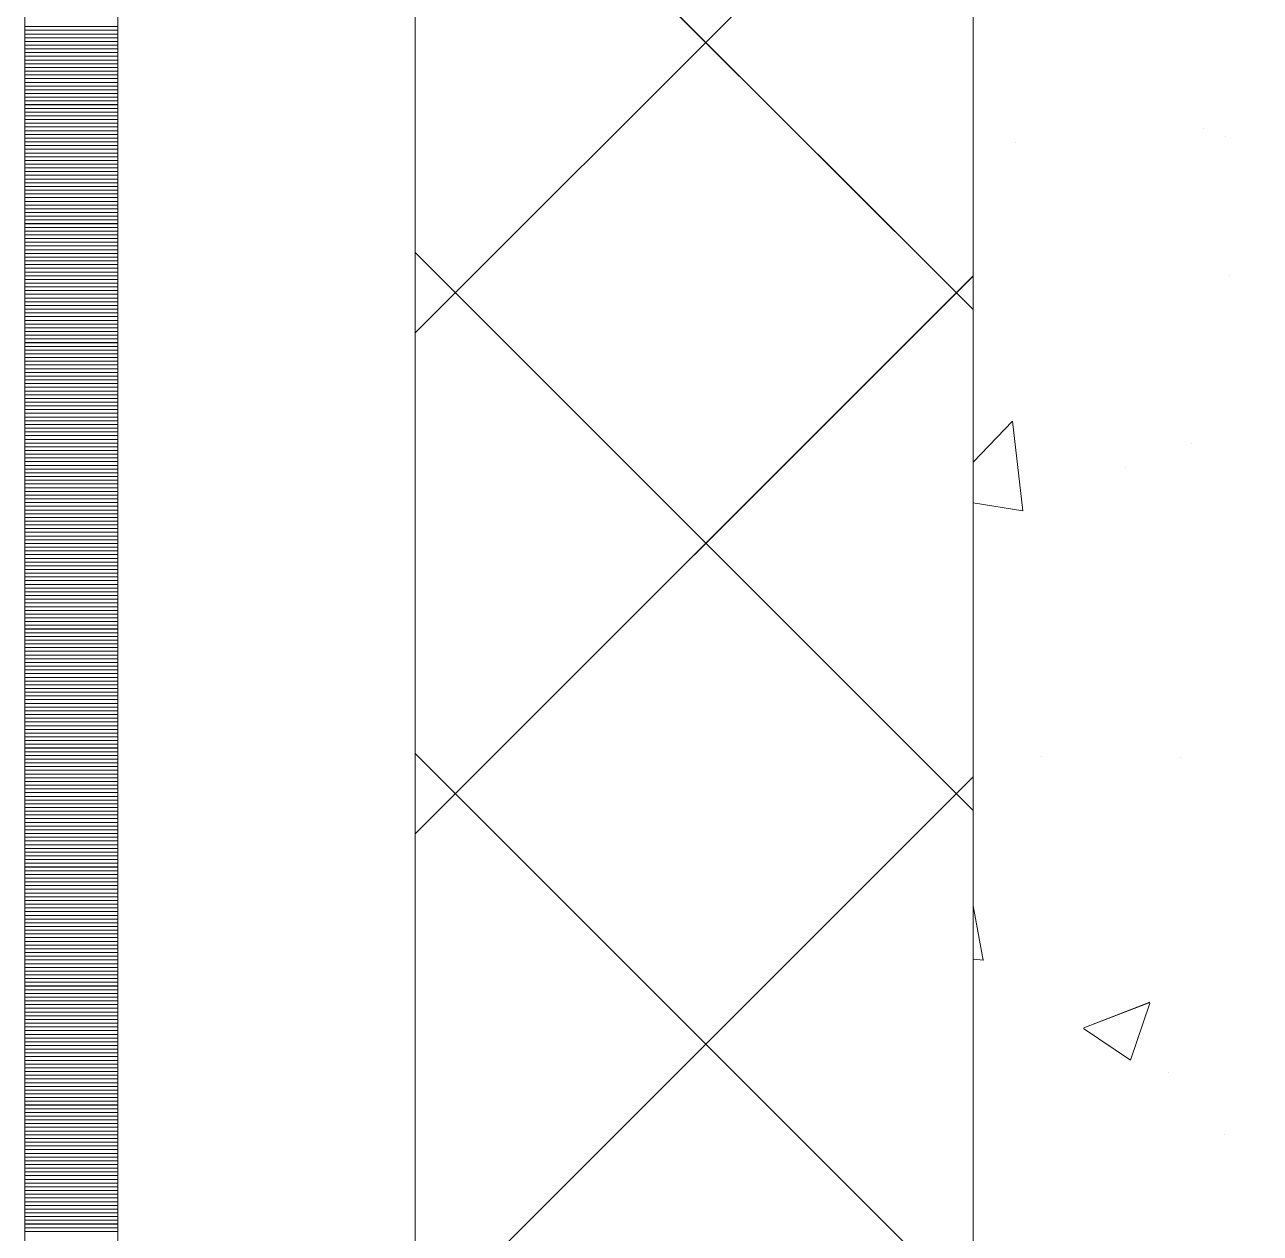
# Model space of a CAD drawing. Header units: millimetres. Extents: x 470010 to 1231400, y -134005 to 421770.
# Drawn here: x 806167.7 to 806499.9, y 173986.5 to 174311.5 of the extents above; entities that cross this region are included whole.
import ezdxf
from ezdxf.enums import TextEntityAlignment as Align

# ---------------------------------------------------------------- set-up
doc = ezdxf.new("R2010")
doc.units = ezdxf.units.MM
doc.linetypes.add('DASHED', pattern=[19.05, 12.7, -6.35])
doc.layers.get('Defpoints').update_dxf_attribs({"color": 140})
doc.layers.add('АР_Делит', color=120, linetype='Continuous', lineweight=0, plot=False)
for name, color, linetype, lineweight in [('АР_Стены ПЕНОблок', 52, 'Continuous', 20), ('АР_Тонкая', 254, 'Continuous', 5), ('АР_Утеплитель', 31, 'Continuous', 0), ('АР_Штриховка', 8, 'Continuous', 0)]:
    doc.layers.add(name, color=color, linetype=linetype, lineweight=lineweight)
doc.layers.add('РД_Оси_100', color=7, linetype='Continuous', lineweight=0, true_color=0x525252)
doc.styles.add('style1', font='ARIALN.TTF')

# ---------------------------------------------------------------- blocks, each defined once
blk = doc.blocks.new('СОШ_2200_АР_ОСИ_М100_28.05.24')
at = {"layer": 'АР_Делит', "color": 251, "linetype": 'DASHED', "true_color": 0x636466}
blk.add_lwpolyline([(114955, 135155), (114955, -355), (93595.036, -355), (93595.036, 13855), (94145, 13855), (94145, 68320), (66055, 68320), (66055, 13857.73), (83455, 13857.73), (83455, -355), (45245, -355), (45245, 13145), (44695, 13145), (44695, 26755), (45245, 26755), (45245, 68320), (20455, 68320), (20455, 26755), (27955, 26755), (27955, 13145), (-355, 13145), (-355, 100855)], dxfattribs=at)
blk = doc.blocks.new('A$C9108343f')
at = {"layer": 'АР_Стены ПЕНОблок', "color": 18, "linetype": 'Continuous', "lineweight": 20, "true_color": 0x000000}
blk.add_line((140704.09, 313879.49), (140704.09, 237679.49), dxfattribs=at)
at = {"layer": 'АР_Тонкая', "color": 18, "linetype": 'Continuous', "lineweight": 5, "true_color": 0x000000}
for p, q in [((140449.09, 313879.49), (140449.09, 237679.49)), ((140474.09, 313879.49), (140474.09, 237679.49)), ((140474.09, 237679.49), (140474.09, 313879.49)), ((140554.09, 237679.49), (140554.09, 313879.49))]:
    blk.add_line(p, q, dxfattribs=at)
at = {"layer": 'АР_Утеплитель', "color": 18, "linetype": 'Continuous', "lineweight": 0, "true_color": 0x000000}
for p, q in [((140554.09, 313879.49), (140554.09, 237679.49)), ((140704.09, 237679.49), (140704.09, 313879.49))]:
    blk.add_line(p, q, dxfattribs=at)
at = {"layer": 'АР_Штриховка', "color": 18, "linetype": 'Continuous', "lineweight": 0, "true_color": 0x000000}
for p, q in [((140704.09, 274601.16), (140554.09, 274751.16)), ((140554.09, 274594.87), (140704.09, 274744.87)), ((140449.09, 274677.24), (140474.09, 274677.24)), ((140449.09, 274676.24), (140474.09, 274676.24)), ((140449.09, 274675.24), (140474.09, 274675.24)), ((140449.09, 274674.24), (140474.09, 274674.24)), ((140449.09, 274673.24), (140474.09, 274673.24)), ((140449.09, 274672.24), (140474.09, 274672.24)), ((140449.09, 274671.24), (140474.09, 274671.24)), ((140449.09, 274670.24), (140474.09, 274670.24)), ((140449.09, 274669.24), (140474.09, 274669.24)), ((140449.09, 274668.24), (140474.09, 274668.24)), ((140449.09, 274667.24), (140474.09, 274667.24)), ((140449.09, 274666.24), (140474.09, 274666.24)), ((140449.09, 274665.24), (140474.09, 274665.24)), ((140449.09, 274664.24), (140474.09, 274664.24)), ((140449.09, 274663.24), (140474.09, 274663.24)), ((140449.09, 274662.24), (140474.09, 274662.24)), ((140449.09, 274661.24), (140474.09, 274661.24)), ((140449.09, 274660.24), (140474.09, 274660.24)), ((140449.09, 274659.24), (140474.09, 274659.24)), ((140449.09, 274658.24), (140474.09, 274658.24)), ((140449.09, 274657.24), (140474.09, 274657.24)), ((140449.09, 274656.24), (140474.09, 274656.24)), ((140449.09, 274655.24), (140474.09, 274655.24)), ((140449.09, 274654.24), (140474.09, 274654.24)), ((140449.09, 274653.24), (140474.09, 274653.24)), ((140449.09, 274652.24), (140474.09, 274652.24)), ((140449.09, 274651.24), (140474.09, 274651.24)), ((140449.09, 274650.24), (140474.09, 274650.24)), ((140766.01, 274649.76), (140766.01, 274649.76)), ((140449.09, 274649.24), (140474.09, 274649.24)), ((140449.09, 274648.24), (140474.09, 274648.24)), ((140449.09, 274647.24), (140474.09, 274647.24)), ((140771.97, 274647.62), (140771.97, 274647.62)), ((140449.09, 274646.24), (140474.09, 274646.24)), ((140449.09, 274645.24), (140474.09, 274645.24)), ((140449.09, 274644.24), (140474.09, 274644.24)), ((140449.09, 274643.24), (140474.09, 274643.24)), ((140715.64, 274646.13), (140715.64, 274646.13)), ((140449.09, 274642.24), (140474.09, 274642.24)), ((140449.09, 274641.24), (140474.09, 274641.24)), ((140449.09, 274640.24), (140474.09, 274640.24)), ((140449.09, 274639.24), (140474.09, 274639.24)), ((140449.09, 274638.24), (140474.09, 274638.24)), ((140449.09, 274637.24), (140474.09, 274637.24)), ((140449.09, 274636.24), (140474.09, 274636.24)), ((140449.09, 274635.24), (140474.09, 274635.24)), ((140449.09, 274634.24), (140474.09, 274634.24)), ((140449.09, 274633.24), (140474.09, 274633.24)), ((140449.09, 274632.24), (140474.09, 274632.24)), ((140449.09, 274631.24), (140474.09, 274631.24)), ((140449.09, 274630.24), (140474.09, 274630.24)), ((140449.09, 274629.24), (140474.09, 274629.24)), ((140449.09, 274628.24), (140474.09, 274628.24)), ((140449.09, 274627.24), (140474.09, 274627.24)), ((140449.09, 274626.24), (140474.09, 274626.24)), ((140449.09, 274625.24), (140474.09, 274625.24)), ((140449.09, 274624.24), (140474.09, 274624.24)), ((140449.09, 274623.24), (140474.09, 274623.24)), ((140449.09, 274622.24), (140474.09, 274622.24)), ((140449.09, 274621.24), (140474.09, 274621.24)), ((140449.09, 274620.24), (140474.09, 274620.24)), ((140449.09, 274619.24), (140474.09, 274619.24)), ((140449.09, 274618.24), (140474.09, 274618.24)), ((140449.09, 274617.24), (140474.09, 274617.24)), ((140449.09, 274616.24), (140474.09, 274616.24)), ((140449.09, 274615.24), (140474.09, 274615.24)), ((140449.09, 274614.24), (140474.09, 274614.24)), ((140449.09, 274613.24), (140474.09, 274613.24)), ((140704.09, 274466.45), (140554.09, 274616.45)), ((140449.09, 274612.24), (140474.09, 274612.24)), ((140449.09, 274611.24), (140474.09, 274611.24)), ((140449.09, 274610.24), (140474.09, 274610.24)), ((140554.09, 274460.17), (140704.09, 274610.17)), ((140772.94, 274610.18), (140772.94, 274610.18)), ((140449.09, 274609.24), (140474.09, 274609.24)), ((140449.09, 274608.24), (140474.09, 274608.24)), ((140449.09, 274607.24), (140474.09, 274607.24)), ((140449.09, 274606.24), (140474.09, 274606.24)), ((140449.09, 274605.24), (140474.09, 274605.24)), ((140449.09, 274604.24), (140474.09, 274604.24)), ((140449.09, 274603.24), (140474.09, 274603.24)), ((140449.09, 274602.24), (140474.09, 274602.24)), ((140449.09, 274601.24), (140474.09, 274601.24)), ((140449.09, 274600.24), (140474.09, 274600.24)), ((140449.09, 274599.24), (140474.09, 274599.24)), ((140449.09, 274598.24), (140474.09, 274598.24)), ((140449.09, 274597.24), (140474.09, 274597.24)), ((140449.09, 274596.24), (140474.09, 274596.24)), ((140449.09, 274595.24), (140474.09, 274595.24)), ((140449.09, 274594.24), (140474.09, 274594.24)), ((140449.09, 274593.24), (140474.09, 274593.24)), ((140449.09, 274592.24), (140474.09, 274592.24)), ((140449.09, 274591.24), (140474.09, 274591.24)), ((140449.09, 274590.24), (140474.09, 274590.24)), ((140449.09, 274589.24), (140474.09, 274589.24)), ((140449.09, 274588.24), (140474.09, 274588.24)), ((140449.09, 274587.24), (140474.09, 274587.24)), ((140449.09, 274586.24), (140474.09, 274586.24)), ((140449.09, 274585.24), (140474.09, 274585.24)), ((140449.09, 274584.24), (140474.09, 274584.24)), ((140449.09, 274583.24), (140474.09, 274583.24)), ((140449.09, 274582.24), (140474.09, 274582.24)), ((140449.09, 274581.24), (140474.09, 274581.24)), ((140449.09, 274580.24), (140474.09, 274580.24)), ((140449.09, 274579.24), (140474.09, 274579.24)), ((140449.09, 274578.24), (140474.09, 274578.24)), ((140449.09, 274577.24), (140474.09, 274577.24)), ((140449.09, 274576.24), (140474.09, 274576.24)), ((140449.09, 274575.24), (140474.09, 274575.24)), ((140449.09, 274574.24), (140474.09, 274574.24)), ((140449.09, 274573.24), (140474.09, 274573.24)), ((140449.09, 274572.24), (140474.09, 274572.24)), ((140449.09, 274571.24), (140474.09, 274571.24)), ((140449.09, 274570.24), (140474.09, 274570.24)), ((140704.09, 274560.08), (140714.7, 274571.14)), ((140717.48, 274547.01), (140714.68, 274571.14)), ((140449.09, 274569.24), (140474.09, 274569.24)), ((140449.09, 274568.24), (140474.09, 274568.24)), ((140449.09, 274567.24), (140474.09, 274567.24)), ((140449.09, 274566.24), (140474.09, 274566.24)), ((140449.09, 274565.24), (140474.09, 274565.24)), ((140449.09, 274564.24), (140474.09, 274564.24)), ((140762.92, 274565.21), (140762.92, 274565.21)), ((140449.09, 274563.24), (140474.09, 274563.24)), ((140449.09, 274562.24), (140474.09, 274562.24)), ((140449.09, 274561.24), (140474.09, 274561.24)), ((140449.09, 274560.24), (140474.09, 274560.24)), ((140449.09, 274559.24), (140474.09, 274559.24)), ((140449.09, 274558.24), (140474.09, 274558.24)), ((140449.09, 274557.24), (140474.09, 274557.24)), ((140745.02, 274558.61), (140745.02, 274558.61)), ((140449.09, 274556.24), (140474.09, 274556.24)), ((140449.09, 274555.24), (140474.09, 274555.24)), ((140449.09, 274554.24), (140474.09, 274554.24)), ((140449.09, 274553.24), (140474.09, 274553.24)), ((140449.09, 274552.24), (140474.09, 274552.24)), ((140449.09, 274551.24), (140474.09, 274551.24)), ((140449.09, 274550.24), (140474.09, 274550.24)), ((140449.09, 274549.24), (140474.09, 274549.24)), ((140449.09, 274548.24), (140474.09, 274548.24)), ((140449.09, 274547.24), (140474.09, 274547.24)), ((140704.09, 274549.13), (140717.49, 274547.05)), ((140449.09, 274546.24), (140474.09, 274546.24)), ((140449.09, 274545.24), (140474.09, 274545.24)), ((140449.09, 274544.24), (140474.09, 274544.24)), ((140449.09, 274543.24), (140474.09, 274543.24)), ((140449.09, 274542.24), (140474.09, 274542.24)), ((140449.09, 274541.24), (140474.09, 274541.24)), ((140449.09, 274540.24), (140474.09, 274540.24)), ((140449.09, 274539.24), (140474.09, 274539.24)), ((140449.09, 274538.24), (140474.09, 274538.24)), ((140449.09, 274537.24), (140474.09, 274537.24)), ((140449.09, 274536.24), (140474.09, 274536.24)), ((140449.09, 274535.24), (140474.09, 274535.24)), ((140449.09, 274534.24), (140474.09, 274534.24)), ((140449.09, 274533.24), (140474.09, 274533.24)), ((140449.09, 274532.24), (140474.09, 274532.24)), ((140449.09, 274531.24), (140474.09, 274531.24)), ((140449.09, 274530.24), (140474.09, 274530.24)), ((140449.09, 274529.24), (140474.09, 274529.24)), ((140449.09, 274528.24), (140474.09, 274528.24)), ((140449.09, 274527.24), (140474.09, 274527.24)), ((140449.09, 274526.24), (140474.09, 274526.24)), ((140449.09, 274525.24), (140474.09, 274525.24)), ((140449.09, 274524.24), (140474.09, 274524.24)), ((140449.09, 274523.24), (140474.09, 274523.24)), ((140449.09, 274522.24), (140474.09, 274522.24)), ((140449.09, 274521.24), (140474.09, 274521.24)), ((140449.09, 274520.24), (140474.09, 274520.24)), ((140449.09, 274519.24), (140474.09, 274519.24)), ((140449.09, 274518.24), (140474.09, 274518.24)), ((140449.09, 274517.24), (140474.09, 274517.24)), ((140449.09, 274516.24), (140474.09, 274516.24)), ((140449.09, 274515.24), (140474.09, 274515.24)), ((140449.09, 274514.24), (140474.09, 274514.24)), ((140449.09, 274513.24), (140474.09, 274513.24)), ((140449.09, 274512.24), (140474.09, 274512.24)), ((140449.09, 274511.24), (140474.09, 274511.24)), ((140449.09, 274510.24), (140474.09, 274510.24)), ((140449.09, 274509.24), (140474.09, 274509.24)), ((140449.09, 274508.24), (140474.09, 274508.24)), ((140449.09, 274507.24), (140474.09, 274507.24)), ((140449.09, 274506.24), (140474.09, 274506.24)), ((140449.09, 274505.24), (140474.09, 274505.24)), ((140449.09, 274504.24), (140474.09, 274504.24)), ((140449.09, 274503.24), (140474.09, 274503.24)), ((140449.09, 274502.24), (140474.09, 274502.24)), ((140449.09, 274501.24), (140474.09, 274501.24)), ((140449.09, 274500.24), (140474.09, 274500.24)), ((140449.09, 274499.24), (140474.09, 274499.24)), ((140449.09, 274498.24), (140474.09, 274498.24)), ((140449.09, 274497.24), (140474.09, 274497.24)), ((140449.09, 274496.24), (140474.09, 274496.24)), ((140449.09, 274495.24), (140474.09, 274495.24)), ((140449.09, 274494.24), (140474.09, 274494.24)), ((140449.09, 274493.24), (140474.09, 274493.24)), ((140449.09, 274492.24), (140474.09, 274492.24)), ((140449.09, 274491.24), (140474.09, 274491.24)), ((140449.09, 274490.24), (140474.09, 274490.24)), ((140449.09, 274489.24), (140474.09, 274489.24)), ((140449.09, 274488.24), (140474.09, 274488.24)), ((140449.09, 274487.24), (140474.09, 274487.24)), ((140449.09, 274486.24), (140474.09, 274486.24)), ((140449.09, 274485.24), (140474.09, 274485.24)), ((140449.09, 274484.24), (140474.09, 274484.24)), ((140449.09, 274483.24), (140474.09, 274483.24)), ((140449.09, 274482.24), (140474.09, 274482.24)), ((140449.09, 274481.24), (140474.09, 274481.24)), ((140704.09, 274331.75), (140554.09, 274481.75)), ((140722.41, 274481.07), (140722.41, 274481.07)), ((140759.83, 274480.65), (140759.83, 274480.65)), ((140449.09, 274480.24), (140474.09, 274480.24)), ((140449.09, 274479.24), (140474.09, 274479.24)), ((140449.09, 274478.24), (140474.09, 274478.24)), ((140449.09, 274477.24), (140474.09, 274477.24)), ((140449.09, 274476.24), (140474.09, 274476.24)), ((140449.09, 274475.24), (140474.09, 274475.24)), ((140449.09, 274474.24), (140474.09, 274474.24)), ((140554.09, 274325.46), (140704.09, 274475.46)), ((140449.09, 274473.24), (140474.09, 274473.24)), ((140449.09, 274472.24), (140474.09, 274472.24)), ((140449.09, 274471.24), (140474.09, 274471.24)), ((140449.09, 274470.24), (140474.09, 274470.24)), ((140449.09, 274469.24), (140474.09, 274469.24)), ((140449.09, 274468.24), (140474.09, 274468.24)), ((140449.09, 274467.24), (140474.09, 274467.24)), ((140449.09, 274466.24), (140474.09, 274466.24)), ((140449.09, 274465.24), (140474.09, 274465.24)), ((140449.09, 274464.24), (140474.09, 274464.24)), ((140449.09, 274463.24), (140474.09, 274463.24)), ((140449.09, 274462.24), (140474.09, 274462.24)), ((140449.09, 274461.24), (140474.09, 274461.24)), ((140449.09, 274460.24), (140474.09, 274460.24)), ((140449.09, 274459.24), (140474.09, 274459.24)), ((140449.09, 274458.24), (140474.09, 274458.24)), ((140449.09, 274457.24), (140474.09, 274457.24)), ((140449.09, 274456.24), (140474.09, 274456.24)), ((140449.09, 274455.24), (140474.09, 274455.24)), ((140449.09, 274454.24), (140474.09, 274454.24)), ((140449.09, 274453.24), (140474.09, 274453.24)), ((140449.09, 274452.24), (140474.09, 274452.24)), ((140449.09, 274451.24), (140474.09, 274451.24)), ((140449.09, 274450.24), (140474.09, 274450.24)), ((140449.09, 274449.24), (140474.09, 274449.24)), ((140449.09, 274448.24), (140474.09, 274448.24)), ((140449.09, 274447.24), (140474.09, 274447.24)), ((140449.09, 274446.24), (140474.09, 274446.24)), ((140449.09, 274445.24), (140474.09, 274445.24)), ((140449.09, 274444.24), (140474.09, 274444.24)), ((140449.09, 274443.24), (140474.09, 274443.24)), ((140449.09, 274442.24), (140474.09, 274442.24)), ((140449.09, 274441.24), (140474.09, 274441.24)), ((140706.79, 274426.2), (140704.09, 274440.83)), ((140449.09, 274440.24), (140474.09, 274440.24)), ((140449.09, 274439.24), (140474.09, 274439.24)), ((140449.09, 274438.24), (140474.09, 274438.24)), ((140449.09, 274437.24), (140474.09, 274437.24)), ((140449.09, 274436.24), (140474.09, 274436.24)), ((140449.09, 274435.24), (140474.09, 274435.24)), ((140449.09, 274434.24), (140474.09, 274434.24)), ((140449.09, 274433.24), (140474.09, 274433.24)), ((140449.09, 274432.24), (140474.09, 274432.24)), ((140449.09, 274431.24), (140474.09, 274431.24)), ((140449.09, 274430.24), (140474.09, 274430.24)), ((140449.09, 274429.24), (140474.09, 274429.24)), ((140449.09, 274428.24), (140474.09, 274428.24)), ((140449.09, 274427.24), (140474.09, 274427.24)), ((140449.09, 274426.24), (140474.09, 274426.24)), ((140449.09, 274425.24), (140474.09, 274425.24)), ((140449.09, 274424.24), (140474.09, 274424.24)), ((140704.09, 274426.48), (140706.96, 274426.23)), ((140449.09, 274423.24), (140474.09, 274423.24)), ((140449.09, 274422.24), (140474.09, 274422.24)), ((140449.09, 274421.24), (140474.09, 274421.24)), ((140449.09, 274420.24), (140474.09, 274420.24)), ((140449.09, 274419.24), (140474.09, 274419.24)), ((140449.09, 274418.24), (140474.09, 274418.24)), ((140449.09, 274417.24), (140474.09, 274417.24)), ((140449.09, 274416.24), (140474.09, 274416.24)), ((140449.09, 274415.24), (140474.09, 274415.24)), ((140449.09, 274414.24), (140474.09, 274414.24)), ((140733.89, 274408.02), (140751.67, 274414.85)), ((140746.44, 274399.3), (140751.59, 274414.64)), ((140449.09, 274413.24), (140474.09, 274413.24)), ((140449.09, 274412.24), (140474.09, 274412.24)), ((140449.09, 274411.24), (140474.09, 274411.24)), ((140449.09, 274410.24), (140474.09, 274410.24)), ((140449.09, 274409.24), (140474.09, 274409.24)), ((140449.09, 274408.24), (140474.09, 274408.24)), ((140449.09, 274407.24), (140474.09, 274407.24)), ((140733.8, 274407.82), (140746.43, 274399.3)), ((140449.09, 274406.24), (140474.09, 274406.24)), ((140449.09, 274405.24), (140474.09, 274405.24)), ((140449.09, 274404.24), (140474.09, 274404.24)), ((140449.09, 274403.24), (140474.09, 274403.24)), ((140449.09, 274402.24), (140474.09, 274402.24)), ((140449.09, 274401.24), (140474.09, 274401.24)), ((140449.09, 274400.24), (140474.09, 274400.24)), ((140449.09, 274399.24), (140474.09, 274399.24)), ((140449.09, 274398.24), (140474.09, 274398.24)), ((140449.09, 274397.24), (140474.09, 274397.24)), ((140449.09, 274396.24), (140474.09, 274396.24)), ((140449.09, 274395.24), (140474.09, 274395.24)), ((140449.09, 274394.24), (140474.09, 274394.24)), ((140756.75, 274396.1), (140756.75, 274396.1)), ((140449.09, 274393.24), (140474.09, 274393.24)), ((140449.09, 274392.24), (140474.09, 274392.24)), ((140449.09, 274391.24), (140474.09, 274391.24)), ((140449.09, 274390.24), (140474.09, 274390.24)), ((140449.09, 274389.24), (140474.09, 274389.24)), ((140449.09, 274388.24), (140474.09, 274388.24)), ((140449.09, 274387.24), (140474.09, 274387.24)), ((140449.09, 274386.24), (140474.09, 274386.24)), ((140449.09, 274385.24), (140474.09, 274385.24)), ((140449.09, 274384.24), (140474.09, 274384.24)), ((140449.09, 274383.24), (140474.09, 274383.24)), ((140449.09, 274382.24), (140474.09, 274382.24)), ((140449.09, 274381.24), (140474.09, 274381.24)), ((140449.09, 274380.24), (140474.09, 274380.24)), ((140449.09, 274379.24), (140474.09, 274379.24)), ((140449.09, 274378.24), (140474.09, 274378.24)), ((140771.79, 274379.37), (140771.79, 274379.37)), ((140449.09, 274377.24), (140474.09, 274377.24)), ((140449.09, 274376.24), (140474.09, 274376.24)), ((140449.09, 274375.24), (140474.09, 274375.24)), ((140449.09, 274374.24), (140474.09, 274374.24)), ((140449.09, 274373.24), (140474.09, 274373.24)), ((140449.09, 274372.24), (140474.09, 274372.24)), ((140449.09, 274371.24), (140474.09, 274371.24)), ((140449.09, 274370.24), (140474.09, 274370.24)), ((140449.09, 274369.24), (140474.09, 274369.24)), ((140449.09, 274368.24), (140474.09, 274368.24)), ((140449.09, 274367.24), (140474.09, 274367.24)), ((140449.09, 274366.24), (140474.09, 274366.24)), ((140449.09, 274365.24), (140474.09, 274365.24)), ((140449.09, 274364.24), (140474.09, 274364.24)), ((140449.09, 274363.24), (140474.09, 274363.24)), ((140449.09, 274362.24), (140474.09, 274362.24)), ((140449.09, 274361.24), (140474.09, 274361.24)), ((140449.09, 274360.24), (140474.09, 274360.24)), ((140449.09, 274359.24), (140474.09, 274359.24)), ((140449.09, 274358.24), (140474.09, 274358.24)), ((140449.09, 274357.24), (140474.09, 274357.24)), ((140449.09, 274356.24), (140474.09, 274356.24)), ((140449.09, 274355.24), (140474.09, 274355.24)), ((140449.09, 274354.24), (140474.09, 274354.24)), ((140449.09, 274353.24), (140474.09, 274353.24))]:
    blk.add_line(p, q, dxfattribs=at)
at = {"layer": 'РД_Оси_100'}
blk.add_blockref('СОШ_2200_АР_ОСИ_М100_28.05.24', (140804.09, 223079.49), dxfattribs=at)
at = {"layer": 'Defpoints', "color": 18, "true_color": 0x000000, "style": 'style1'}
for p in [(143949.34, 316089.12), (143974.98, 281639.5), (143890.4, 273244.71), (143839.99, 264276.81), (143967.75, 254892.38), (12251.96, 104178.14), (12382.58, 96023.14)]:
    blk.add_attdef('АР-ПОМЕЩЕНИЕ:НАИМЕНОВАНИЕ', text='', height=100, dxfattribs=at).set_placement(p, align=Align.MIDDLE)
at = {"layer": 'Defpoints', "color": 18, "true_color": 0x000000, "style": 'style1', "flags": 8}
for p in [(143951.3, 279099.09), (143848.34, 269251.11), (143875.33, 260094.25), (144049.74, 250824.7), (163419.28, 238153.36), (155897.46, 237965.97), (183037.2, 237965.97), (143342.94, 237876.19)]:
    blk.add_attdef('АР-ПОМЕЩЕНИЕ:НАИМЕНОВАНИЕ', text='', height=100, dxfattribs=at).set_placement(p, align=Align.MIDDLE)

msp = doc.modelspace()

# ---------------------------------------------------------------- linework, layer by layer
at = {"layer": 'АР_Стены ПЕНОблок', "color": 18, "linetype": 'Continuous', "lineweight": 20, "true_color": 0x000000}
msp.add_line((806422.706, 213513.251), (806422.706, 137313.251), dxfattribs=at)
at = {"layer": 'АР_Тонкая', "color": 18, "linetype": 'Continuous', "lineweight": 5, "true_color": 0x000000}
for p, q in [((806167.706, 213513.251), (806167.706, 137313.251)), ((806192.706, 213513.251), (806192.706, 137313.251)), ((806192.706, 137313.251), (806192.706, 213513.251)), ((806272.706, 137313.251), (806272.706, 213513.251))]:
    msp.add_line(p, q, dxfattribs=at)
at = {"layer": 'АР_Утеплитель', "color": 18, "linetype": 'Continuous', "lineweight": 0, "true_color": 0x000000}
for p, q in [((806272.706, 213513.251), (806272.706, 137313.251)), ((806422.706, 137313.251), (806422.706, 213513.251))]:
    msp.add_line(p, q, dxfattribs=at)
at = {"layer": 'АР_Штриховка', "color": 18, "linetype": 'Continuous', "lineweight": 0, "true_color": 0x000000}
for p, q in [((806422.706, 174234.915), (806272.706, 174384.915)), ((806272.706, 174228.628), (806422.706, 174378.628)), ((806167.706, 174311), (806192.706, 174311)), ((806167.706, 174310), (806192.706, 174310)), ((806167.706, 174309), (806192.706, 174309)), ((806167.706, 174308), (806192.706, 174308)), ((806167.706, 174307), (806192.706, 174307)), ((806167.706, 174306), (806192.706, 174306)), ((806167.706, 174305), (806192.706, 174305)), ((806167.706, 174304), (806192.706, 174304)), ((806167.706, 174303), (806192.706, 174303)), ((806167.706, 174302), (806192.706, 174302)), ((806167.706, 174301), (806192.706, 174301)), ((806167.706, 174300), (806192.706, 174300)), ((806167.706, 174299), (806192.706, 174299)), ((806167.706, 174298), (806192.706, 174298)), ((806167.706, 174297), (806192.706, 174297)), ((806167.706, 174296), (806192.706, 174296)), ((806167.706, 174295), (806192.706, 174295)), ((806167.706, 174294), (806192.706, 174294)), ((806167.706, 174293), (806192.706, 174293)), ((806167.706, 174292), (806192.706, 174292)), ((806167.706, 174291), (806192.706, 174291)), ((806167.706, 174290), (806192.706, 174290)), ((806167.706, 174289), (806192.706, 174289)), ((806167.706, 174288), (806192.706, 174288)), ((806167.706, 174287), (806192.706, 174287)), ((806167.706, 174286), (806192.706, 174286)), ((806167.706, 174285), (806192.706, 174285)), ((806167.706, 174284), (806192.706, 174284)), ((806167.706, 174283), (806192.706, 174283)), ((806167.706, 174282), (806192.706, 174282)), ((806167.706, 174281), (806192.706, 174281)), ((806167.706, 174280), (806192.706, 174280)), ((806167.706, 174279), (806192.706, 174279)), ((806167.706, 174278), (806192.706, 174278)), ((806167.706, 174277), (806192.706, 174277)), ((806167.706, 174276), (806192.706, 174276)), ((806167.706, 174275), (806192.706, 174275)), ((806167.706, 174274), (806192.706, 174274)), ((806167.706, 174273), (806192.706, 174273)), ((806167.706, 174272), (806192.706, 174272)), ((806167.706, 174271), (806192.706, 174271)), ((806167.706, 174270), (806192.706, 174270)), ((806167.706, 174269), (806192.706, 174269)), ((806167.706, 174268), (806192.706, 174268)), ((806167.706, 174267), (806192.706, 174267)), ((806167.706, 174266), (806192.706, 174266)), ((806167.706, 174265), (806192.706, 174265)), ((806167.706, 174264), (806192.706, 174264)), ((806167.706, 174263), (806192.706, 174263)), ((806167.706, 174262), (806192.706, 174262)), ((806167.706, 174261), (806192.706, 174261)), ((806167.706, 174260), (806192.706, 174260)), ((806167.706, 174259), (806192.706, 174259)), ((806167.706, 174258), (806192.706, 174258)), ((806167.706, 174257), (806192.706, 174257)), ((806167.706, 174256), (806192.706, 174256)), ((806167.706, 174255), (806192.706, 174255)), ((806167.706, 174254), (806192.706, 174254)), ((806167.706, 174253), (806192.706, 174253)), ((806167.706, 174252), (806192.706, 174252)), ((806167.706, 174251), (806192.706, 174251)), ((806422.706, 174100.211), (806272.706, 174250.211)), ((806167.706, 174250), (806192.706, 174250)), ((806167.706, 174249), (806192.706, 174249)), ((806167.706, 174248), (806192.706, 174248)), ((806167.706, 174247), (806192.706, 174247)), ((806167.706, 174246), (806192.706, 174246)), ((806167.706, 174245), (806192.706, 174245)), ((806167.706, 174244), (806192.706, 174244)), ((806272.706, 174093.924), (806422.706, 174243.924)), ((806167.706, 174243), (806192.706, 174243)), ((806167.706, 174242), (806192.706, 174242)), ((806167.706, 174241), (806192.706, 174241)), ((806167.706, 174240), (806192.706, 174240)), ((806167.706, 174239), (806192.706, 174239)), ((806167.706, 174238), (806192.706, 174238)), ((806167.706, 174237), (806192.706, 174237)), ((806167.706, 174236), (806192.706, 174236)), ((806167.706, 174235), (806192.706, 174235)), ((806167.706, 174234), (806192.706, 174234)), ((806167.706, 174233), (806192.706, 174233)), ((806167.706, 174232), (806192.706, 174232)), ((806167.706, 174231), (806192.706, 174231)), ((806167.706, 174230), (806192.706, 174230)), ((806167.706, 174229), (806192.706, 174229)), ((806167.706, 174228), (806192.706, 174228)), ((806167.706, 174227), (806192.706, 174227)), ((806167.706, 174226), (806192.706, 174226)), ((806167.706, 174225), (806192.706, 174225)), ((806167.706, 174224), (806192.706, 174224)), ((806167.706, 174223), (806192.706, 174223)), ((806167.706, 174222), (806192.706, 174222)), ((806167.706, 174221), (806192.706, 174221)), ((806167.706, 174220), (806192.706, 174220)), ((806167.706, 174219), (806192.706, 174219)), ((806167.706, 174218), (806192.706, 174218)), ((806167.706, 174217), (806192.706, 174217)), ((806167.706, 174216), (806192.706, 174216)), ((806167.706, 174215), (806192.706, 174215)), ((806167.706, 174214), (806192.706, 174214)), ((806167.706, 174213), (806192.706, 174213)), ((806167.706, 174212), (806192.706, 174212)), ((806167.706, 174211), (806192.706, 174211)), ((806167.706, 174210), (806192.706, 174210)), ((806167.706, 174209), (806192.706, 174209)), ((806167.706, 174208), (806192.706, 174208)), ((806167.706, 174207), (806192.706, 174207)), ((806167.706, 174206), (806192.706, 174206)), ((806167.706, 174205), (806192.706, 174205)), ((806167.706, 174204), (806192.706, 174204)), ((806422.706, 174193.843), (806433.312, 174204.896)), ((806436.094, 174180.771), (806433.288, 174204.893)), ((806167.706, 174203), (806192.706, 174203)), ((806167.706, 174202), (806192.706, 174202)), ((806167.706, 174201), (806192.706, 174201)), ((806167.706, 174200), (806192.706, 174200)), ((806167.706, 174199), (806192.706, 174199)), ((806167.706, 174198), (806192.706, 174198)), ((806167.706, 174197), (806192.706, 174197)), ((806167.706, 174196), (806192.706, 174196)), ((806167.706, 174195), (806192.706, 174195)), ((806167.706, 174194), (806192.706, 174194)), ((806167.706, 174193), (806192.706, 174193)), ((806167.706, 174192), (806192.706, 174192)), ((806167.706, 174191), (806192.706, 174191)), ((806167.706, 174190), (806192.706, 174190)), ((806167.706, 174189), (806192.706, 174189)), ((806167.706, 174188), (806192.706, 174188)), ((806167.706, 174187), (806192.706, 174187)), ((806167.706, 174186), (806192.706, 174186)), ((806167.706, 174185), (806192.706, 174185)), ((806167.706, 174184), (806192.706, 174184)), ((806167.706, 174183), (806192.706, 174183)), ((806167.706, 174182), (806192.706, 174182)), ((806167.706, 174181), (806192.706, 174181)), ((806422.706, 174182.888), (806436.1, 174180.811)), ((806167.706, 174180), (806192.706, 174180)), ((806167.706, 174179), (806192.706, 174179)), ((806167.706, 174178), (806192.706, 174178)), ((806167.706, 174177), (806192.706, 174177)), ((806167.706, 174176), (806192.706, 174176)), ((806167.706, 174175), (806192.706, 174175)), ((806167.706, 174174), (806192.706, 174174)), ((806167.706, 174173), (806192.706, 174173)), ((806167.706, 174172), (806192.706, 174172)), ((806167.706, 174171), (806192.706, 174171)), ((806167.706, 174170), (806192.706, 174170)), ((806167.706, 174169), (806192.706, 174169)), ((806167.706, 174168), (806192.706, 174168)), ((806167.706, 174167), (806192.706, 174167)), ((806167.706, 174166), (806192.706, 174166)), ((806167.706, 174165), (806192.706, 174165)), ((806167.706, 174164), (806192.706, 174164)), ((806167.706, 174163), (806192.706, 174163)), ((806167.706, 174162), (806192.706, 174162)), ((806167.706, 174161), (806192.706, 174161)), ((806167.706, 174160), (806192.706, 174160)), ((806167.706, 174159), (806192.706, 174159)), ((806167.706, 174158), (806192.706, 174158)), ((806167.706, 174157), (806192.706, 174157)), ((806167.706, 174156), (806192.706, 174156)), ((806167.706, 174155), (806192.706, 174155)), ((806167.706, 174154), (806192.706, 174154)), ((806167.706, 174153), (806192.706, 174153)), ((806167.706, 174152), (806192.706, 174152)), ((806167.706, 174151), (806192.706, 174151)), ((806167.706, 174150), (806192.706, 174150)), ((806167.706, 174149), (806192.706, 174149)), ((806167.706, 174148), (806192.706, 174148)), ((806167.706, 174147), (806192.706, 174147)), ((806167.706, 174146), (806192.706, 174146)), ((806167.706, 174145), (806192.706, 174145)), ((806167.706, 174144), (806192.706, 174144)), ((806167.706, 174143), (806192.706, 174143)), ((806167.706, 174142), (806192.706, 174142)), ((806167.706, 174141), (806192.706, 174141)), ((806167.706, 174140), (806192.706, 174140)), ((806167.706, 174139), (806192.706, 174139)), ((806167.706, 174138), (806192.706, 174138)), ((806167.706, 174137), (806192.706, 174137)), ((806167.706, 174136), (806192.706, 174136)), ((806167.706, 174135), (806192.706, 174135)), ((806167.706, 174134), (806192.706, 174134)), ((806167.706, 174133), (806192.706, 174133)), ((806167.706, 174132), (806192.706, 174132)), ((806167.706, 174131), (806192.706, 174131)), ((806167.706, 174130), (806192.706, 174130)), ((806167.706, 174129), (806192.706, 174129)), ((806167.706, 174128), (806192.706, 174128)), ((806167.706, 174127), (806192.706, 174127)), ((806167.706, 174126), (806192.706, 174126)), ((806167.706, 174125), (806192.706, 174125)), ((806167.706, 174124), (806192.706, 174124)), ((806167.706, 174123), (806192.706, 174123)), ((806167.706, 174122), (806192.706, 174122)), ((806167.706, 174121), (806192.706, 174121)), ((806167.706, 174120), (806192.706, 174120)), ((806167.706, 174119), (806192.706, 174119)), ((806167.706, 174118), (806192.706, 174118)), ((806167.706, 174117), (806192.706, 174117)), ((806167.706, 174116), (806192.706, 174116)), ((806167.706, 174115), (806192.706, 174115)), ((806167.706, 174114), (806192.706, 174114)), ((806422.706, 173965.507), (806272.706, 174115.507)), ((806167.706, 174113), (806192.706, 174113)), ((806167.706, 174112), (806192.706, 174112)), ((806167.706, 174111), (806192.706, 174111)), ((806167.706, 174110), (806192.706, 174110)), ((806167.706, 174109), (806192.706, 174109)), ((806167.706, 174108), (806192.706, 174108)), ((806272.706, 173959.22), (806422.706, 174109.22)), ((806167.706, 174107), (806192.706, 174107)), ((806167.706, 174106), (806192.706, 174106)), ((806167.706, 174105), (806192.706, 174105)), ((806167.706, 174104), (806192.706, 174104)), ((806167.706, 174103), (806192.706, 174103)), ((806167.706, 174102), (806192.706, 174102)), ((806167.706, 174101), (806192.706, 174101)), ((806167.706, 174100), (806192.706, 174100)), ((806167.706, 174099), (806192.706, 174099)), ((806167.706, 174098), (806192.706, 174098)), ((806167.706, 174097), (806192.706, 174097)), ((806167.706, 174096), (806192.706, 174096)), ((806167.706, 174095), (806192.706, 174095)), ((806167.706, 174094), (806192.706, 174094)), ((806167.706, 174093), (806192.706, 174093)), ((806167.706, 174092), (806192.706, 174092)), ((806167.706, 174091), (806192.706, 174091)), ((806167.706, 174090), (806192.706, 174090)), ((806167.706, 174089), (806192.706, 174089)), ((806167.706, 174088), (806192.706, 174088)), ((806167.706, 174087), (806192.706, 174087)), ((806167.706, 174086), (806192.706, 174086)), ((806167.706, 174085), (806192.706, 174085)), ((806167.706, 174084), (806192.706, 174084)), ((806167.706, 174083), (806192.706, 174083)), ((806167.706, 174082), (806192.706, 174082)), ((806167.706, 174081), (806192.706, 174081)), ((806167.706, 174080), (806192.706, 174080)), ((806167.706, 174079), (806192.706, 174079)), ((806167.706, 174078), (806192.706, 174078)), ((806167.706, 174077), (806192.706, 174077)), ((806167.706, 174076), (806192.706, 174076)), ((806167.706, 174075), (806192.706, 174075)), ((806167.706, 174074), (806192.706, 174074)), ((806425.406, 174059.955), (806422.706, 174074.592)), ((806167.706, 174073), (806192.706, 174073)), ((806167.706, 174072), (806192.706, 174072)), ((806167.706, 174071), (806192.706, 174071)), ((806167.706, 174070), (806192.706, 174070)), ((806167.706, 174069), (806192.706, 174069)), ((806167.706, 174068), (806192.706, 174068)), ((806167.706, 174067), (806192.706, 174067)), ((806167.706, 174066), (806192.706, 174066)), ((806167.706, 174065), (806192.706, 174065)), ((806167.706, 174064), (806192.706, 174064)), ((806167.706, 174063), (806192.706, 174063)), ((806167.706, 174062), (806192.706, 174062)), ((806167.706, 174061), (806192.706, 174061)), ((806167.706, 174060), (806192.706, 174060)), ((806167.706, 174059), (806192.706, 174059)), ((806167.706, 174058), (806192.706, 174058)), ((806422.706, 174060.237), (806425.571, 174059.986)), ((806167.706, 174057), (806192.706, 174057)), ((806167.706, 174056), (806192.706, 174056)), ((806167.706, 174055), (806192.706, 174055)), ((806167.706, 174054), (806192.706, 174054)), ((806167.706, 174053), (806192.706, 174053)), ((806167.706, 174052), (806192.706, 174052)), ((806167.706, 174051), (806192.706, 174051)), ((806167.706, 174050), (806192.706, 174050)), ((806167.706, 174049), (806192.706, 174049)), ((806167.706, 174048), (806192.706, 174048)), ((806452.502, 174041.778), (806470.287, 174048.605)), ((806465.054, 174033.054), (806470.204, 174048.403)), ((806167.706, 174047), (806192.706, 174047)), ((806167.706, 174046), (806192.706, 174046)), ((806167.706, 174045), (806192.706, 174045)), ((806167.706, 174044), (806192.706, 174044)), ((806167.706, 174043), (806192.706, 174043)), ((806167.706, 174042), (806192.706, 174042)), ((806167.706, 174041), (806192.706, 174041)), ((806452.411, 174041.578), (806465.046, 174033.056)), ((806167.706, 174040), (806192.706, 174040)), ((806167.706, 174039), (806192.706, 174039)), ((806167.706, 174038), (806192.706, 174038)), ((806167.706, 174037), (806192.706, 174037)), ((806167.706, 174036), (806192.706, 174036)), ((806167.706, 174035), (806192.706, 174035)), ((806167.706, 174034), (806192.706, 174034)), ((806167.706, 174033), (806192.706, 174033)), ((806167.706, 174032), (806192.706, 174032)), ((806167.706, 174031), (806192.706, 174031)), ((806167.706, 174030), (806192.706, 174030)), ((806167.706, 174029), (806192.706, 174029)), ((806167.706, 174028), (806192.706, 174028)), ((806167.706, 174027), (806192.706, 174027)), ((806167.706, 174026), (806192.706, 174026)), ((806167.706, 174025), (806192.706, 174025)), ((806167.706, 174024), (806192.706, 174024)), ((806167.706, 174023), (806192.706, 174023)), ((806167.706, 174022), (806192.706, 174022)), ((806167.706, 174021), (806192.706, 174021)), ((806167.706, 174020), (806192.706, 174020)), ((806167.706, 174019), (806192.706, 174019)), ((806167.706, 174018), (806192.706, 174018)), ((806167.706, 174017), (806192.706, 174017)), ((806167.706, 174016), (806192.706, 174016)), ((806167.706, 174015), (806192.706, 174015)), ((806167.706, 174014), (806192.706, 174014)), ((806167.706, 174013), (806192.706, 174013)), ((806167.706, 174012), (806192.706, 174012)), ((806167.706, 174011), (806192.706, 174011)), ((806167.706, 174010), (806192.706, 174010)), ((806167.706, 174009), (806192.706, 174009)), ((806167.706, 174008), (806192.706, 174008)), ((806167.706, 174007), (806192.706, 174007)), ((806167.706, 174006), (806192.706, 174006)), ((806167.706, 174005), (806192.706, 174005)), ((806167.706, 174004), (806192.706, 174004)), ((806167.706, 174003), (806192.706, 174003)), ((806167.706, 174002), (806192.706, 174002)), ((806167.706, 174001), (806192.706, 174001)), ((806167.706, 174000), (806192.706, 174000)), ((806167.706, 173999), (806192.706, 173999)), ((806167.706, 173998), (806192.706, 173998)), ((806167.706, 173997), (806192.706, 173997)), ((806167.706, 173996), (806192.706, 173996)), ((806167.706, 173995), (806192.706, 173995)), ((806167.706, 173994), (806192.706, 173994)), ((806167.706, 173993), (806192.706, 173993)), ((806167.706, 173992), (806192.706, 173992)), ((806167.706, 173991), (806192.706, 173991)), ((806167.706, 173990), (806192.706, 173990)), ((806167.706, 173989), (806192.706, 173989)), ((806167.706, 173988), (806192.706, 173988)), ((806167.706, 173987), (806192.706, 173987))]:
    msp.add_line(p, q, dxfattribs=at)

# ---------------------------------------------------------------- block references
msp.add_blockref('A$C9108343f', (665718.612, -100366.242))
at = {"layer": 'РД_Оси_100'}
msp.add_blockref('СОШ_2200_АР_ОСИ_М100_28.05.24', (806522.706, 122713.251), dxfattribs=at)

doc.saveas('drawing.dxf')
